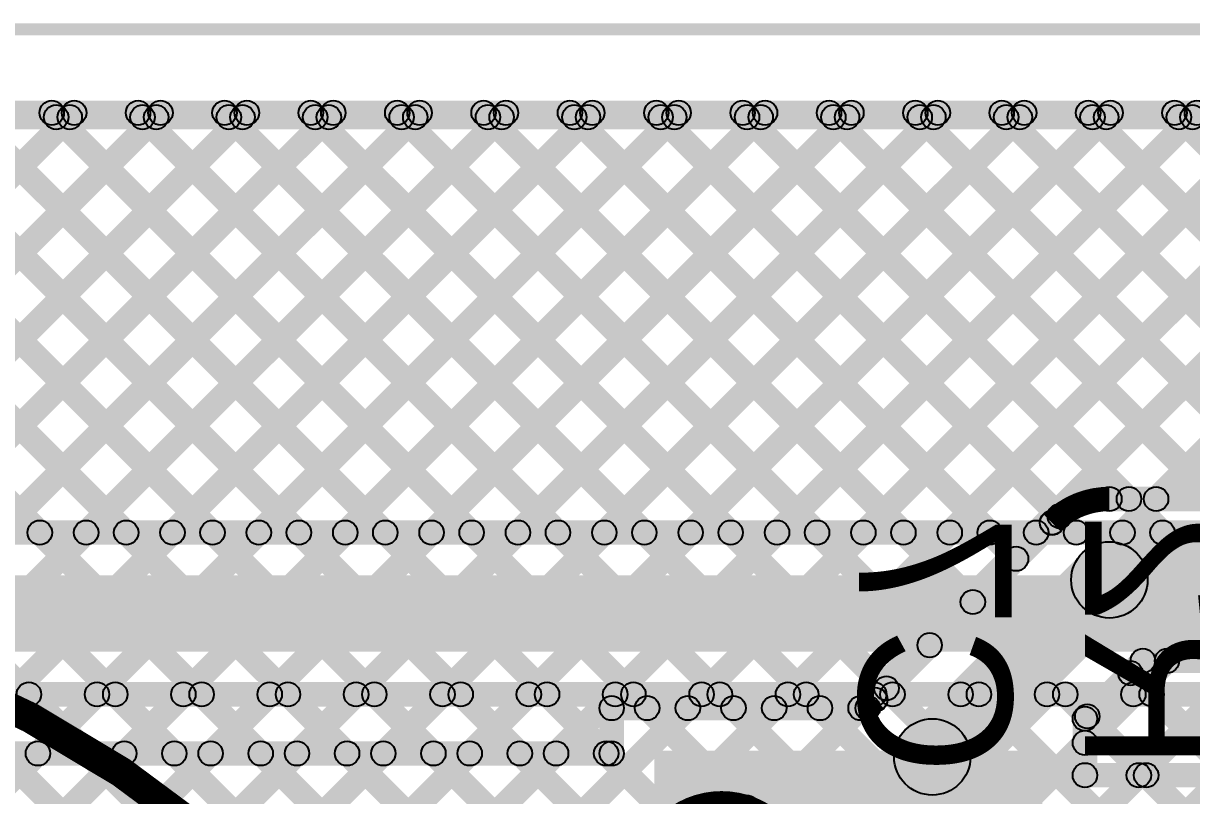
# Model space of a CAD drawing. Header units: millimetres. Extents: x 0 to 5.55, y 0 to 1.02.
# Drawn here: x 1.4253 to 1.8079, y 0.7713 to 1.0243 of the extents above; entities that cross this region are included whole.
import ezdxf

# ---------------------------------------------------------------- set-up
doc = ezdxf.new("R2010")
doc.units = ezdxf.units.MM
doc.header["$MEASUREMENT"] = 0
for name, color, linetype in [('BottomLayer', 5, 'Continuous'), ('BottomOverlay', 54, 'Continuous'), ('Mechanical2', 216, 'Continuous'), ('TopLayer', 1, 'Continuous'), ('TopOverlay', 2, 'Continuous')]:
    doc.layers.add(name, color=color, linetype=linetype)

msp = doc.modelspace()

# ---------------------------------------------------------------- hatches: boundary and pattern name
at = {"layer": 'BottomLayer'}
for points in [[(0.054, 0.991), (0.054, 0.999), (5.502, 0.999), (5.502, 0.991)], [(1.23493, 0.78231), (1.22928, 0.78797), (1.43914, 0.99783), (1.44479, 0.99217)], [(1.23381, 0.99217), (1.23947, 0.99783), (1.44933, 0.78797), (1.44367, 0.78231)], [(1.26322, 0.78231), (1.25756, 0.78797), (1.46742, 0.99783), (1.47308, 0.99217)], [(1.26209, 0.99217), (1.26775, 0.99783), (1.47761, 0.78797), (1.47195, 0.78231)], [(1.2915, 0.78231), (1.28585, 0.78797), (1.4957, 0.99783), (1.50136, 0.99217)], [(1.29038, 0.99217), (1.29604, 0.99783), (1.50589, 0.78797), (1.50024, 0.78231)], [(1.31979, 0.78231), (1.31413, 0.78797), (1.52399, 0.99783), (1.52965, 0.99217)], [(1.31866, 0.99217), (1.32432, 0.99783), (1.53418, 0.78797), (1.52852, 0.78231)], [(1.34807, 0.78231), (1.34241, 0.78797), (1.55227, 0.99783), (1.55793, 0.99217)], [(1.34695, 0.99217), (1.3526, 0.99783), (1.56246, 0.78797), (1.55681, 0.78231)], [(1.37636, 0.78231), (1.3707, 0.78797), (1.58056, 0.99783), (1.58621, 0.99217)], [(1.37523, 0.99217), (1.38089, 0.99783), (1.59075, 0.78797), (1.58509, 0.78231)], [(1.40464, 0.78231), (1.39898, 0.78797), (1.60884, 0.99783), (1.6145, 0.99217)], [(1.40352, 0.99217), (1.40917, 0.99783), (1.61903, 0.78797), (1.61337, 0.78231)], [(1.43292, 0.78231), (1.42727, 0.78797), (1.63713, 0.99783), (1.64278, 0.99217)], [(1.4318, 0.99217), (1.43746, 0.99783), (1.63246, 0.80283), (1.6268, 0.79717)], [(1.46121, 0.78231), (1.45555, 0.78797), (1.66541, 0.99783), (1.67107, 0.99217)], [(1.46008, 0.99217), (1.46574, 0.99783), (1.66074, 0.80283), (1.65508, 0.79717)], [(1.48949, 0.78231), (1.48384, 0.78797), (1.69369, 0.99783), (1.69935, 0.99217)], [(1.48837, 0.99217), (1.49403, 0.99783), (1.68903, 0.80283), (1.68337, 0.79717)], [(1.51778, 0.78231), (1.51212, 0.78797), (1.72198, 0.99783), (1.72764, 0.99217)], [(1.51665, 0.99217), (1.52231, 0.99783), (1.71083, 0.80931), (1.70517, 0.80365)], [(1.54606, 0.78231), (1.54041, 0.78797), (1.75026, 0.99783), (1.75592, 0.99217)], [(1.54494, 0.99217), (1.55059, 0.99783), (1.72497, 0.82345), (1.71932, 0.81779)], [(1.57435, 0.78231), (1.56869, 0.78797), (1.77855, 0.99783), (1.7842, 0.99217)], [(1.57322, 0.99217), (1.57888, 0.99783), (1.73912, 0.83759), (1.73346, 0.83193)], [(1.60263, 0.78231), (1.59697, 0.78797), (1.80683, 0.99783), (1.81249, 0.99217)], [(1.60151, 0.99217), (1.60716, 0.99783), (1.75326, 0.85173), (1.7476, 0.84608)], [(1.62979, 0.99217), (1.63545, 0.99783), (1.76754, 0.86573), (1.76189, 0.86008)], [(1.64577, 0.79717), (1.64012, 0.80283), (1.83512, 0.99783), (1.84077, 0.99217)], [(1.65807, 0.99217), (1.66373, 0.99783), (1.79023, 0.87133), (1.78457, 0.86567)], [(1.67406, 0.79717), (1.6684, 0.80283), (1.8634, 0.99783), (1.86906, 0.99217)], [(1.68636, 0.99217), (1.69202, 0.99783), (1.81852, 0.87133), (1.81286, 0.86567)], [(1.70234, 0.79717), (1.69668, 0.80283), (1.89168, 0.99783), (1.89734, 0.99217)], [(1.71464, 0.99217), (1.7203, 0.99783), (1.8468, 0.87133), (1.84114, 0.86567)], [(1.74293, 0.99217), (1.74858, 0.99783), (1.87508, 0.87133), (1.86943, 0.86567)], [(1.77121, 0.99217), (1.77687, 0.99783), (1.90337, 0.87133), (1.89771, 0.86567)], [(1.79913, 0.86567), (1.79347, 0.87133), (1.91997, 0.99783), (1.92563, 0.99217)], [(1.7995, 0.99217), (1.80515, 0.99783), (1.93165, 0.87133), (1.926, 0.86567)], [(1.781, 0.8645), (1.781, 0.8725), (2.121, 0.8725), (2.121, 0.8645)], [(1.70712, 0.79994), (1.70147, 0.8056), (1.7594, 0.86353), (1.76506, 0.85788)], [(1.781, 0.8295), (1.781, 0.8545), (2.121, 0.8545), (2.121, 0.8295)], [(1.73184, 0.77516), (1.71416, 0.79284), (1.77216, 0.85084), (1.78984, 0.83316)], [(1.79198, 0.8115), (1.79198, 0.8195), (2.11002, 0.8195), (2.11002, 0.8115)], [(1.77583, 0.78581), (1.77017, 0.79146), (1.79704, 0.81833), (1.80269, 0.81267)], [(1.77583, 0.79369), (1.77017, 0.79935), (1.78915, 0.81833), (1.79481, 0.81267)], [(1.79348, 0.77517), (1.78782, 0.78083), (1.82532, 0.81833), (1.83098, 0.81267)], [(1.78508, 0.8086), (1.79073, 0.81426), (1.82416, 0.78083), (1.81851, 0.77517)], [(1.618, 0.796), (1.618, 0.804), (1.70188, 0.804), (1.70188, 0.796)], [(1.622, 0.78514), (1.614, 0.78514), (1.614, 0.8), (1.622, 0.8)], [(1.77093, 0.79446), (1.77659, 0.80012), (1.79588, 0.78083), (1.79022, 0.77517)], [(1.777, 0.778), (1.769, 0.778), (1.769, 0.79652), (1.777, 0.79652)], [(0.807, 0.78114), (0.807, 0.78914), (1.618, 0.78914), (1.618, 0.78114)], [(1.632, 0.718), (1.759, 0.718), (1.759, 0.786), (1.632, 0.786)], [(1.7355, 0.743), (1.7105, 0.743), (1.7105, 0.784), (1.7355, 0.784)], [(1.773, 0.774), (1.773, 0.782), (1.836, 0.782), (1.836, 0.774)]]:
    msp.add_hatch(color=5, dxfattribs=at).paths.add_polyline_path(points)
h = msp.add_hatch(color=5, dxfattribs=at)
edge = h.paths.add_edge_path()
edge.add_arc((1.43463, 0.995), 0.004, 0, 360)
h = msp.add_hatch(color=5, dxfattribs=at)
edge = h.paths.add_edge_path()
edge.add_arc((1.44196, 0.995), 0.004, 0, 360)
h = msp.add_hatch(color=5, dxfattribs=at)
edge = h.paths.add_edge_path()
edge.add_arc((1.46291, 0.995), 0.004, 0, 360)
h = msp.add_hatch(color=5, dxfattribs=at)
edge = h.paths.add_edge_path()
edge.add_arc((1.47025, 0.995), 0.004, 0, 360)
h = msp.add_hatch(color=5, dxfattribs=at)
edge = h.paths.add_edge_path()
edge.add_arc((1.4912, 0.995), 0.004, 0, 360)
h = msp.add_hatch(color=5, dxfattribs=at)
edge = h.paths.add_edge_path()
edge.add_arc((1.49853, 0.995), 0.004, 0, 360)
h = msp.add_hatch(color=5, dxfattribs=at)
edge = h.paths.add_edge_path()
edge.add_arc((1.51948, 0.995), 0.004, 0, 360)
h = msp.add_hatch(color=5, dxfattribs=at)
edge = h.paths.add_edge_path()
edge.add_arc((1.52682, 0.995), 0.004, 0, 360)
h = msp.add_hatch(color=5, dxfattribs=at)
edge = h.paths.add_edge_path()
edge.add_arc((1.54777, 0.995), 0.004, 0, 360)
h = msp.add_hatch(color=5, dxfattribs=at)
edge = h.paths.add_edge_path()
edge.add_arc((1.5551, 0.995), 0.004, 0, 360)
h = msp.add_hatch(color=5, dxfattribs=at)
edge = h.paths.add_edge_path()
edge.add_arc((1.57605, 0.995), 0.004, 0, 360)
h = msp.add_hatch(color=5, dxfattribs=at)
edge = h.paths.add_edge_path()
edge.add_arc((1.58339, 0.995), 0.004, 0, 360)
h = msp.add_hatch(color=5, dxfattribs=at)
edge = h.paths.add_edge_path()
edge.add_arc((1.60433, 0.995), 0.004, 0, 360)
h = msp.add_hatch(color=5, dxfattribs=at)
edge = h.paths.add_edge_path()
edge.add_arc((1.61167, 0.995), 0.004, 0, 360)
h = msp.add_hatch(color=5, dxfattribs=at)
edge = h.paths.add_edge_path()
edge.add_arc((1.63262, 0.995), 0.004, 0, 360)
h = msp.add_hatch(color=5, dxfattribs=at)
edge = h.paths.add_edge_path()
edge.add_arc((1.63995, 0.995), 0.004, 0, 360)
h = msp.add_hatch(color=5, dxfattribs=at)
edge = h.paths.add_edge_path()
edge.add_arc((1.6609, 0.995), 0.004, 0, 360)
h = msp.add_hatch(color=5, dxfattribs=at)
edge = h.paths.add_edge_path()
edge.add_arc((1.66824, 0.995), 0.004, 0, 360)
h = msp.add_hatch(color=5, dxfattribs=at)
edge = h.paths.add_edge_path()
edge.add_arc((1.68919, 0.995), 0.004, 0, 360)
h = msp.add_hatch(color=5, dxfattribs=at)
edge = h.paths.add_edge_path()
edge.add_arc((1.69652, 0.995), 0.004, 0, 360)
h = msp.add_hatch(color=5, dxfattribs=at)
edge = h.paths.add_edge_path()
edge.add_arc((1.71747, 0.995), 0.004, 0, 360)
h = msp.add_hatch(color=5, dxfattribs=at)
edge = h.paths.add_edge_path()
edge.add_arc((1.72481, 0.995), 0.004, 0, 360)
h = msp.add_hatch(color=5, dxfattribs=at)
edge = h.paths.add_edge_path()
edge.add_arc((1.74576, 0.995), 0.004, 0, 360)
h = msp.add_hatch(color=5, dxfattribs=at)
edge = h.paths.add_edge_path()
edge.add_arc((1.75309, 0.995), 0.004, 0, 360)
h = msp.add_hatch(color=5, dxfattribs=at)
edge = h.paths.add_edge_path()
edge.add_arc((1.77404, 0.995), 0.004, 0, 360)
h = msp.add_hatch(color=5, dxfattribs=at)
edge = h.paths.add_edge_path()
edge.add_arc((1.78138, 0.995), 0.004, 0, 360)
h = msp.add_hatch(color=5, dxfattribs=at)
edge = h.paths.add_edge_path()
edge.add_arc((1.80232, 0.995), 0.004, 0, 360)
h = msp.add_hatch(color=5, dxfattribs=at)
edge = h.paths.add_edge_path()
edge.add_arc((1.80966, 0.995), 0.004, 0, 360)
h = msp.add_hatch(color=5, dxfattribs=at)
edge = h.paths.add_edge_path()
edge.add_arc((1.781, 0.8685), 0.004, 0, 360)
h = msp.add_hatch(color=5, dxfattribs=at)
edge = h.paths.add_edge_path()
edge.add_arc((1.781, 0.8685), 0.004, 0, 360)
h = msp.add_hatch(color=5, dxfattribs=at)
edge = h.paths.add_edge_path()
edge.add_arc((1.781, 0.8685), 0.004, 0, 360)
h = msp.add_hatch(color=5, dxfattribs=at)
edge = h.paths.add_edge_path()
edge.add_arc((1.7874, 0.8685), 0.004, 0, 360)
h = msp.add_hatch(color=5, dxfattribs=at)
edge = h.paths.add_edge_path()
edge.add_arc((1.7963, 0.8685), 0.004, 0, 360)
h = msp.add_hatch(color=5, dxfattribs=at)
edge = h.paths.add_edge_path()
edge.add_arc((1.76223, 0.8607), 0.004, 0, 360)
h = msp.add_hatch(color=5, dxfattribs=at)
edge = h.paths.add_edge_path()
edge.add_arc((1.76223, 0.8607), 0.004, 0, 360)
h = msp.add_hatch(color=5, dxfattribs=at)
edge = h.paths.add_edge_path()
edge.add_arc((1.76226, 0.86074), 0.004, 0, 360)
h = msp.add_hatch(color=5, dxfattribs=at)
edge = h.paths.add_edge_path()
edge.add_arc((1.76471, 0.8629), 0.004, 0, 360)
h = msp.add_hatch(color=5, dxfattribs=at)
edge = h.paths.add_edge_path()
edge.add_arc((1.781, 0.842), 0.0125, 0, 360)
h = msp.add_hatch(color=5, dxfattribs=at)
edge = h.paths.add_edge_path()
edge.add_arc((1.781, 0.842), 0.0125, 0, 360)
h = msp.add_hatch(color=5, dxfattribs=at)
edge = h.paths.add_edge_path()
edge.add_arc((1.75043, 0.84891), 0.004, 0, 360)
h = msp.add_hatch(color=5, dxfattribs=at)
edge = h.paths.add_edge_path()
edge.add_arc((1.73629, 0.83476), 0.004, 0, 360)
h = msp.add_hatch(color=5, dxfattribs=at)
edge = h.paths.add_edge_path()
edge.add_arc((1.72214, 0.82062), 0.004, 0, 360)
h = msp.add_hatch(color=5, dxfattribs=at)
edge = h.paths.add_edge_path()
edge.add_arc((1.79198, 0.8155), 0.004, 0, 360)
h = msp.add_hatch(color=5, dxfattribs=at)
edge = h.paths.add_edge_path()
edge.add_arc((1.79198, 0.8155), 0.004, 0, 360)
h = msp.add_hatch(color=5, dxfattribs=at)
edge = h.paths.add_edge_path()
edge.add_arc((1.79987, 0.8155), 0.004, 0, 360)
h = msp.add_hatch(color=5, dxfattribs=at)
edge = h.paths.add_edge_path()
edge.add_arc((1.78791, 0.81143), 0.004, 0, 360)
h = msp.add_hatch(color=5, dxfattribs=at)
edge = h.paths.add_edge_path()
edge.add_arc((1.708, 0.80648), 0.004, 0, 360)
h = msp.add_hatch(color=5, dxfattribs=at)
edge = h.paths.add_edge_path()
edge.add_arc((1.618, 0.8), 0.004, 0, 360)
h = msp.add_hatch(color=5, dxfattribs=at)
edge = h.paths.add_edge_path()
edge.add_arc((1.618, 0.8), 0.004, 0, 360)
h = msp.add_hatch(color=5, dxfattribs=at)
edge = h.paths.add_edge_path()
edge.add_arc((1.62963, 0.8), 0.004, 0, 360)
h = msp.add_hatch(color=5, dxfattribs=at)
edge = h.paths.add_edge_path()
edge.add_arc((1.64294, 0.8), 0.004, 0, 360)
h = msp.add_hatch(color=5, dxfattribs=at)
edge = h.paths.add_edge_path()
edge.add_arc((1.65791, 0.8), 0.004, 0, 360)
h = msp.add_hatch(color=5, dxfattribs=at)
edge = h.paths.add_edge_path()
edge.add_arc((1.67123, 0.8), 0.004, 0, 360)
h = msp.add_hatch(color=5, dxfattribs=at)
edge = h.paths.add_edge_path()
edge.add_arc((1.6862, 0.8), 0.004, 0, 360)
h = msp.add_hatch(color=5, dxfattribs=at)
edge = h.paths.add_edge_path()
edge.add_arc((1.69951, 0.8), 0.004, 0, 360)
h = msp.add_hatch(color=5, dxfattribs=at)
edge = h.paths.add_edge_path()
edge.add_arc((1.70188, 0.8), 0.004, 0, 360)
h = msp.add_hatch(color=5, dxfattribs=at)
edge = h.paths.add_edge_path()
edge.add_arc((1.70188, 0.8), 0.004, 0, 360)
h = msp.add_hatch(color=5, dxfattribs=at)
edge = h.paths.add_edge_path()
edge.add_arc((1.70188, 0.8), 0.004, 0, 360)
h = msp.add_hatch(color=5, dxfattribs=at)
edge = h.paths.add_edge_path()
edge.add_arc((1.70426, 0.80274), 0.004, 0, 360)
h = msp.add_hatch(color=5, dxfattribs=at)
edge = h.paths.add_edge_path()
edge.add_arc((1.7043, 0.80277), 0.004, 0, 360)
h = msp.add_hatch(color=5, dxfattribs=at)
edge = h.paths.add_edge_path()
edge.add_arc((1.7043, 0.80277), 0.004, 0, 360)
h = msp.add_hatch(color=5, dxfattribs=at)
edge = h.paths.add_edge_path()
edge.add_arc((1.773, 0.79652), 0.004, 0, 360)
h = msp.add_hatch(color=5, dxfattribs=at)
edge = h.paths.add_edge_path()
edge.add_arc((1.773, 0.79652), 0.004, 0, 360)
h = msp.add_hatch(color=5, dxfattribs=at)
edge = h.paths.add_edge_path()
edge.add_arc((1.77376, 0.79729), 0.004, 0, 360)
h = msp.add_hatch(color=5, dxfattribs=at)
edge = h.paths.add_edge_path()
edge.add_arc((1.723, 0.784), 0.0125, 0, 360)
h = msp.add_hatch(color=5, dxfattribs=at)
edge = h.paths.add_edge_path()
edge.add_arc((1.723, 0.784), 0.0125, 0, 360)
h = msp.add_hatch(color=5, dxfattribs=at)
edge = h.paths.add_edge_path()
edge.add_arc((1.773, 0.78863), 0.004, 0, 360)
h = msp.add_hatch(color=5, dxfattribs=at)
edge = h.paths.add_edge_path()
edge.add_arc((1.4301, 0.78514), 0.004, 0, 360)
h = msp.add_hatch(color=5, dxfattribs=at)
edge = h.paths.add_edge_path()
edge.add_arc((1.4465, 0.78514), 0.004, 0, 360)
h = msp.add_hatch(color=5, dxfattribs=at)
edge = h.paths.add_edge_path()
edge.add_arc((1.45838, 0.78514), 0.004, 0, 360)
h = msp.add_hatch(color=5, dxfattribs=at)
edge = h.paths.add_edge_path()
edge.add_arc((1.47478, 0.78514), 0.004, 0, 360)
h = msp.add_hatch(color=5, dxfattribs=at)
edge = h.paths.add_edge_path()
edge.add_arc((1.48666, 0.78514), 0.004, 0, 360)
h = msp.add_hatch(color=5, dxfattribs=at)
edge = h.paths.add_edge_path()
edge.add_arc((1.50307, 0.78514), 0.004, 0, 360)
h = msp.add_hatch(color=5, dxfattribs=at)
edge = h.paths.add_edge_path()
edge.add_arc((1.51495, 0.78514), 0.004, 0, 360)
h = msp.add_hatch(color=5, dxfattribs=at)
edge = h.paths.add_edge_path()
edge.add_arc((1.53135, 0.78514), 0.004, 0, 360)
h = msp.add_hatch(color=5, dxfattribs=at)
edge = h.paths.add_edge_path()
edge.add_arc((1.54323, 0.78514), 0.004, 0, 360)
h = msp.add_hatch(color=5, dxfattribs=at)
edge = h.paths.add_edge_path()
edge.add_arc((1.55963, 0.78514), 0.004, 0, 360)
h = msp.add_hatch(color=5, dxfattribs=at)
edge = h.paths.add_edge_path()
edge.add_arc((1.57152, 0.78514), 0.004, 0, 360)
h = msp.add_hatch(color=5, dxfattribs=at)
edge = h.paths.add_edge_path()
edge.add_arc((1.58792, 0.78514), 0.004, 0, 360)
h = msp.add_hatch(color=5, dxfattribs=at)
edge = h.paths.add_edge_path()
edge.add_arc((1.5998, 0.78514), 0.004, 0, 360)
h = msp.add_hatch(color=5, dxfattribs=at)
edge = h.paths.add_edge_path()
edge.add_arc((1.6162, 0.78514), 0.004, 0, 360)
h = msp.add_hatch(color=5, dxfattribs=at)
edge = h.paths.add_edge_path()
edge.add_arc((1.618, 0.78514), 0.004, 0, 360)
h = msp.add_hatch(color=5, dxfattribs=at)
edge = h.paths.add_edge_path()
edge.add_arc((1.618, 0.78514), 0.004, 0, 360)
h = msp.add_hatch(color=5, dxfattribs=at)
edge = h.paths.add_edge_path()
edge.add_arc((1.773, 0.778), 0.004, 0, 360)
h = msp.add_hatch(color=5, dxfattribs=at)
edge = h.paths.add_edge_path()
edge.add_arc((1.773, 0.778), 0.004, 0, 360)
h = msp.add_hatch(color=5, dxfattribs=at)
edge = h.paths.add_edge_path()
edge.add_arc((1.79065, 0.778), 0.004, 0, 360)
h = msp.add_hatch(color=5, dxfattribs=at)
edge = h.paths.add_edge_path()
edge.add_arc((1.79305, 0.778), 0.004, 0, 360)
at = {"layer": 'Mechanical2'}
msp.add_hatch(color=216, dxfattribs=at).paths.add_polyline_path([(0.00012, 1.02036), (0.00012, 1.0243), (5.5513, 1.0243), (5.5513, 1.02036)])
at = {"layer": 'TopLayer'}
for points in [[(0.055, 0.98957), (0.055, 0.99757), (5.503, 0.99757), (5.503, 0.98957)], [(1.1958, 0.74318), (1.19014, 0.74883), (1.4377, 0.9964), (1.44336, 0.99074)], [(1.22408, 0.74318), (1.21843, 0.74883), (1.46599, 0.9964), (1.47164, 0.99074)], [(1.29181, 0.99074), (1.29747, 0.9964), (1.43354, 0.86033), (1.42788, 0.85467)], [(1.3201, 0.99074), (1.32575, 0.9964), (1.46182, 0.86033), (1.45616, 0.85467)], [(1.34838, 0.99074), (1.35404, 0.9964), (1.4901, 0.86033), (1.48445, 0.85467)], [(1.36386, 0.85467), (1.3582, 0.86033), (1.49427, 0.9964), (1.49993, 0.99074)], [(1.37666, 0.99074), (1.38232, 0.9964), (1.51839, 0.86033), (1.51273, 0.85467)], [(1.39215, 0.85467), (1.38649, 0.86033), (1.52256, 0.9964), (1.52821, 0.99074)], [(1.40495, 0.99074), (1.41061, 0.9964), (1.54667, 0.86033), (1.54102, 0.85467)], [(1.42043, 0.85467), (1.41477, 0.86033), (1.55084, 0.9964), (1.5565, 0.99074)], [(1.43323, 0.99074), (1.43889, 0.9964), (1.57496, 0.86033), (1.5693, 0.85467)], [(1.44871, 0.85467), (1.44306, 0.86033), (1.57913, 0.9964), (1.58478, 0.99074)], [(1.46152, 0.99074), (1.46717, 0.9964), (1.60324, 0.86033), (1.59758, 0.85467)], [(1.477, 0.85467), (1.47134, 0.86033), (1.60741, 0.9964), (1.61307, 0.99074)], [(1.4898, 0.99074), (1.49546, 0.9964), (1.63153, 0.86033), (1.62587, 0.85467)], [(1.50528, 0.85467), (1.49963, 0.86033), (1.63569, 0.9964), (1.64135, 0.99074)], [(1.51809, 0.99074), (1.52374, 0.9964), (1.65981, 0.86033), (1.65415, 0.85467)], [(1.53357, 0.85467), (1.52791, 0.86033), (1.66398, 0.9964), (1.66963, 0.99074)], [(1.54637, 0.99074), (1.55203, 0.9964), (1.68809, 0.86033), (1.68244, 0.85467)], [(1.56185, 0.85467), (1.55619, 0.86033), (1.69226, 0.9964), (1.69792, 0.99074)], [(1.57465, 0.99074), (1.58031, 0.9964), (1.71638, 0.86033), (1.71072, 0.85467)], [(1.59014, 0.85467), (1.58448, 0.86033), (1.72055, 0.9964), (1.7262, 0.99074)], [(1.60294, 0.99074), (1.6086, 0.9964), (1.74466, 0.86033), (1.73901, 0.85467)], [(1.61842, 0.85467), (1.61276, 0.86033), (1.74883, 0.9964), (1.75449, 0.99074)], [(1.63122, 0.99074), (1.63688, 0.9964), (1.77295, 0.86033), (1.76729, 0.85467)], [(1.6467, 0.85467), (1.64105, 0.86033), (1.77712, 0.9964), (1.78277, 0.99074)], [(1.65951, 0.99074), (1.66516, 0.9964), (1.80123, 0.86033), (1.79557, 0.85467)], [(1.67499, 0.85467), (1.66933, 0.86033), (1.8054, 0.9964), (1.81106, 0.99074)], [(1.68779, 0.99074), (1.69345, 0.9964), (1.82952, 0.86033), (1.82386, 0.85467)], [(1.70327, 0.85467), (1.69762, 0.86033), (1.83368, 0.9964), (1.83934, 0.99074)], [(1.71608, 0.99074), (1.72173, 0.9964), (1.8578, 0.86033), (1.85214, 0.85467)], [(1.73156, 0.85467), (1.7259, 0.86033), (1.86197, 0.9964), (1.86763, 0.99074)], [(1.74436, 0.99074), (1.75002, 0.9964), (1.88608, 0.86033), (1.88043, 0.85467)], [(1.75984, 0.85467), (1.75418, 0.86033), (1.89025, 0.9964), (1.89591, 0.99074)], [(1.77264, 0.99074), (1.7783, 0.9964), (1.91437, 0.86033), (1.90871, 0.85467)], [(1.78813, 0.85467), (1.78247, 0.86033), (1.91854, 0.9964), (1.92419, 0.99074)], [(1.80093, 0.99074), (1.80659, 0.9964), (1.94265, 0.86033), (1.937, 0.85467)], [(1.352, 0.8535), (1.352, 0.8615), (2.664, 0.8615), (2.664, 0.8535)], [(1.352, 0.8185), (1.352, 0.8435), (2.664, 0.8435), (2.664, 0.8185)], [(1.31033, 0.63144), (1.30468, 0.6371), (1.47491, 0.80733), (1.48057, 0.80167)], [(1.31783, 0.55409), (1.31218, 0.55974), (1.55976, 0.80733), (1.56542, 0.80167)], [(1.31783, 0.58237), (1.31218, 0.58803), (1.53148, 0.80733), (1.53714, 0.80167)], [(1.31783, 0.61065), (1.31218, 0.61631), (1.50319, 0.80733), (1.50885, 0.80167)], [(1.31783, 0.66722), (1.31218, 0.67288), (1.44663, 0.80733), (1.45228, 0.80167)], [(1.36298, 0.8005), (1.36298, 0.8085), (2.65302, 0.8085), (2.65302, 0.8005)], [(1.4007, 0.60867), (1.39505, 0.61433), (1.58805, 0.80733), (1.5937, 0.80167)], [(1.39603, 0.80167), (1.40168, 0.80733), (1.84568, 0.36333), (1.84003, 0.35767)], [(1.42899, 0.60867), (1.42333, 0.61433), (1.61633, 0.80733), (1.62199, 0.80167)], [(1.42431, 0.80167), (1.42997, 0.80733), (1.87397, 0.36333), (1.86831, 0.35767)], [(1.45727, 0.60867), (1.45162, 0.61433), (1.64462, 0.80733), (1.65027, 0.80167)], [(1.45259, 0.80167), (1.45825, 0.80733), (1.90225, 0.36333), (1.89659, 0.35767)], [(1.48556, 0.60867), (1.4799, 0.61433), (1.6729, 0.80733), (1.67856, 0.80167)], [(1.48088, 0.80167), (1.48654, 0.80733), (1.93054, 0.36333), (1.92488, 0.35767)], [(1.50916, 0.80167), (1.51482, 0.80733), (1.95882, 0.36333), (1.95316, 0.35767)], [(1.53361, 0.57187), (1.52795, 0.57753), (1.75775, 0.80733), (1.76341, 0.80167)], [(1.53745, 0.80167), (1.5431, 0.80733), (1.73748, 0.61295), (1.73183, 0.60729)], [(1.54775, 0.55773), (1.54209, 0.56338), (1.78604, 0.80733), (1.79169, 0.80167)], [(1.56189, 0.54358), (1.55624, 0.54924), (1.81432, 0.80733), (1.81998, 0.80167)], [(1.56573, 0.80167), (1.57139, 0.80733), (1.63108, 0.74764), (1.62542, 0.74198)], [(1.57603, 0.52944), (1.57038, 0.5351), (1.84261, 0.80733), (1.84826, 0.80167)], [(1.59402, 0.80167), (1.59967, 0.80733), (1.64088, 0.76612), (1.63522, 0.76047)], [(1.6223, 0.80167), (1.62796, 0.80733), (1.66496, 0.77032), (1.6593, 0.76467)], [(1.65058, 0.80167), (1.65624, 0.80733), (2.10024, 0.36333), (2.09458, 0.35767)], [(1.66841, 0.76324), (1.66275, 0.7689), (1.70118, 0.80733), (1.70684, 0.80167)], [(1.68143, 0.74798), (1.67577, 0.75363), (1.72947, 0.80733), (1.73513, 0.80167)], [(1.67887, 0.80167), (1.68453, 0.80733), (2.12853, 0.36333), (2.12287, 0.35767)], [(1.70715, 0.80167), (1.71281, 0.80733), (2.15681, 0.36333), (2.15115, 0.35767)], [(1.73544, 0.80167), (1.74109, 0.80733), (2.18509, 0.36333), (2.17944, 0.35767)], [(1.76372, 0.80167), (1.76938, 0.80733), (2.21338, 0.36333), (2.20772, 0.35767)], [(1.79201, 0.80167), (1.79766, 0.80733), (2.24166, 0.36333), (2.23601, 0.35767)]]:
    msp.add_hatch(color=1, dxfattribs=at).paths.add_polyline_path(points)
h = msp.add_hatch(color=1, dxfattribs=at)
edge = h.paths.add_edge_path()
edge.add_arc((1.43606, 0.99357), 0.004, 0, 360)
h = msp.add_hatch(color=1, dxfattribs=at)
edge = h.paths.add_edge_path()
edge.add_arc((1.44053, 0.99357), 0.004, 0, 360)
h = msp.add_hatch(color=1, dxfattribs=at)
edge = h.paths.add_edge_path()
edge.add_arc((1.46435, 0.99357), 0.004, 0, 360)
h = msp.add_hatch(color=1, dxfattribs=at)
edge = h.paths.add_edge_path()
edge.add_arc((1.46882, 0.99357), 0.004, 0, 360)
h = msp.add_hatch(color=1, dxfattribs=at)
edge = h.paths.add_edge_path()
edge.add_arc((1.49263, 0.99357), 0.004, 0, 360)
h = msp.add_hatch(color=1, dxfattribs=at)
edge = h.paths.add_edge_path()
edge.add_arc((1.4971, 0.99357), 0.004, 0, 360)
h = msp.add_hatch(color=1, dxfattribs=at)
edge = h.paths.add_edge_path()
edge.add_arc((1.52091, 0.99357), 0.004, 0, 360)
h = msp.add_hatch(color=1, dxfattribs=at)
edge = h.paths.add_edge_path()
edge.add_arc((1.52538, 0.99357), 0.004, 0, 360)
h = msp.add_hatch(color=1, dxfattribs=at)
edge = h.paths.add_edge_path()
edge.add_arc((1.5492, 0.99357), 0.004, 0, 360)
h = msp.add_hatch(color=1, dxfattribs=at)
edge = h.paths.add_edge_path()
edge.add_arc((1.55367, 0.99357), 0.004, 0, 360)
h = msp.add_hatch(color=1, dxfattribs=at)
edge = h.paths.add_edge_path()
edge.add_arc((1.57748, 0.99357), 0.004, 0, 360)
h = msp.add_hatch(color=1, dxfattribs=at)
edge = h.paths.add_edge_path()
edge.add_arc((1.58195, 0.99357), 0.004, 0, 360)
h = msp.add_hatch(color=1, dxfattribs=at)
edge = h.paths.add_edge_path()
edge.add_arc((1.60577, 0.99357), 0.004, 0, 360)
h = msp.add_hatch(color=1, dxfattribs=at)
edge = h.paths.add_edge_path()
edge.add_arc((1.61024, 0.99357), 0.004, 0, 360)
h = msp.add_hatch(color=1, dxfattribs=at)
edge = h.paths.add_edge_path()
edge.add_arc((1.63405, 0.99357), 0.004, 0, 360)
h = msp.add_hatch(color=1, dxfattribs=at)
edge = h.paths.add_edge_path()
edge.add_arc((1.63852, 0.99357), 0.004, 0, 360)
h = msp.add_hatch(color=1, dxfattribs=at)
edge = h.paths.add_edge_path()
edge.add_arc((1.66234, 0.99357), 0.004, 0, 360)
h = msp.add_hatch(color=1, dxfattribs=at)
edge = h.paths.add_edge_path()
edge.add_arc((1.66681, 0.99357), 0.004, 0, 360)
h = msp.add_hatch(color=1, dxfattribs=at)
edge = h.paths.add_edge_path()
edge.add_arc((1.69062, 0.99357), 0.004, 0, 360)
h = msp.add_hatch(color=1, dxfattribs=at)
edge = h.paths.add_edge_path()
edge.add_arc((1.69509, 0.99357), 0.004, 0, 360)
h = msp.add_hatch(color=1, dxfattribs=at)
edge = h.paths.add_edge_path()
edge.add_arc((1.7189, 0.99357), 0.004, 0, 360)
h = msp.add_hatch(color=1, dxfattribs=at)
edge = h.paths.add_edge_path()
edge.add_arc((1.72338, 0.99357), 0.004, 0, 360)
h = msp.add_hatch(color=1, dxfattribs=at)
edge = h.paths.add_edge_path()
edge.add_arc((1.74719, 0.99357), 0.004, 0, 360)
h = msp.add_hatch(color=1, dxfattribs=at)
edge = h.paths.add_edge_path()
edge.add_arc((1.75166, 0.99357), 0.004, 0, 360)
h = msp.add_hatch(color=1, dxfattribs=at)
edge = h.paths.add_edge_path()
edge.add_arc((1.77547, 0.99357), 0.004, 0, 360)
h = msp.add_hatch(color=1, dxfattribs=at)
edge = h.paths.add_edge_path()
edge.add_arc((1.77994, 0.99357), 0.004, 0, 360)
h = msp.add_hatch(color=1, dxfattribs=at)
edge = h.paths.add_edge_path()
edge.add_arc((1.80376, 0.99357), 0.004, 0, 360)
h = msp.add_hatch(color=1, dxfattribs=at)
edge = h.paths.add_edge_path()
edge.add_arc((1.80823, 0.99357), 0.004, 0, 360)
h = msp.add_hatch(color=1, dxfattribs=at)
edge = h.paths.add_edge_path()
edge.add_arc((1.43071, 0.8575), 0.004, 0, 360)
h = msp.add_hatch(color=1, dxfattribs=at)
edge = h.paths.add_edge_path()
edge.add_arc((1.44589, 0.8575), 0.004, 0, 360)
h = msp.add_hatch(color=1, dxfattribs=at)
edge = h.paths.add_edge_path()
edge.add_arc((1.45899, 0.8575), 0.004, 0, 360)
h = msp.add_hatch(color=1, dxfattribs=at)
edge = h.paths.add_edge_path()
edge.add_arc((1.47417, 0.8575), 0.004, 0, 360)
h = msp.add_hatch(color=1, dxfattribs=at)
edge = h.paths.add_edge_path()
edge.add_arc((1.48728, 0.8575), 0.004, 0, 360)
h = msp.add_hatch(color=1, dxfattribs=at)
edge = h.paths.add_edge_path()
edge.add_arc((1.50245, 0.8575), 0.004, 0, 360)
h = msp.add_hatch(color=1, dxfattribs=at)
edge = h.paths.add_edge_path()
edge.add_arc((1.51556, 0.8575), 0.004, 0, 360)
h = msp.add_hatch(color=1, dxfattribs=at)
edge = h.paths.add_edge_path()
edge.add_arc((1.53074, 0.8575), 0.004, 0, 360)
h = msp.add_hatch(color=1, dxfattribs=at)
edge = h.paths.add_edge_path()
edge.add_arc((1.54384, 0.8575), 0.004, 0, 360)
h = msp.add_hatch(color=1, dxfattribs=at)
edge = h.paths.add_edge_path()
edge.add_arc((1.55902, 0.8575), 0.004, 0, 360)
h = msp.add_hatch(color=1, dxfattribs=at)
edge = h.paths.add_edge_path()
edge.add_arc((1.57213, 0.8575), 0.004, 0, 360)
h = msp.add_hatch(color=1, dxfattribs=at)
edge = h.paths.add_edge_path()
edge.add_arc((1.58731, 0.8575), 0.004, 0, 360)
h = msp.add_hatch(color=1, dxfattribs=at)
edge = h.paths.add_edge_path()
edge.add_arc((1.60041, 0.8575), 0.004, 0, 360)
h = msp.add_hatch(color=1, dxfattribs=at)
edge = h.paths.add_edge_path()
edge.add_arc((1.61559, 0.8575), 0.004, 0, 360)
h = msp.add_hatch(color=1, dxfattribs=at)
edge = h.paths.add_edge_path()
edge.add_arc((1.6287, 0.8575), 0.004, 0, 360)
h = msp.add_hatch(color=1, dxfattribs=at)
edge = h.paths.add_edge_path()
edge.add_arc((1.64388, 0.8575), 0.004, 0, 360)
h = msp.add_hatch(color=1, dxfattribs=at)
edge = h.paths.add_edge_path()
edge.add_arc((1.65698, 0.8575), 0.004, 0, 360)
h = msp.add_hatch(color=1, dxfattribs=at)
edge = h.paths.add_edge_path()
edge.add_arc((1.67216, 0.8575), 0.004, 0, 360)
h = msp.add_hatch(color=1, dxfattribs=at)
edge = h.paths.add_edge_path()
edge.add_arc((1.68527, 0.8575), 0.004, 0, 360)
h = msp.add_hatch(color=1, dxfattribs=at)
edge = h.paths.add_edge_path()
edge.add_arc((1.70044, 0.8575), 0.004, 0, 360)
h = msp.add_hatch(color=1, dxfattribs=at)
edge = h.paths.add_edge_path()
edge.add_arc((1.71355, 0.8575), 0.004, 0, 360)
h = msp.add_hatch(color=1, dxfattribs=at)
edge = h.paths.add_edge_path()
edge.add_arc((1.72873, 0.8575), 0.004, 0, 360)
h = msp.add_hatch(color=1, dxfattribs=at)
edge = h.paths.add_edge_path()
edge.add_arc((1.74183, 0.8575), 0.004, 0, 360)
h = msp.add_hatch(color=1, dxfattribs=at)
edge = h.paths.add_edge_path()
edge.add_arc((1.75701, 0.8575), 0.004, 0, 360)
h = msp.add_hatch(color=1, dxfattribs=at)
edge = h.paths.add_edge_path()
edge.add_arc((1.77012, 0.8575), 0.004, 0, 360)
h = msp.add_hatch(color=1, dxfattribs=at)
edge = h.paths.add_edge_path()
edge.add_arc((1.7853, 0.8575), 0.004, 0, 360)
h = msp.add_hatch(color=1, dxfattribs=at)
edge = h.paths.add_edge_path()
edge.add_arc((1.7984, 0.8575), 0.004, 0, 360)
h = msp.add_hatch(color=1, dxfattribs=at)
edge = h.paths.add_edge_path()
edge.add_arc((1.42714, 0.8045), 0.004, 0, 360)
h = msp.add_hatch(color=1, dxfattribs=at)
edge = h.paths.add_edge_path()
edge.add_arc((1.44945, 0.8045), 0.004, 0, 360)
h = msp.add_hatch(color=1, dxfattribs=at)
edge = h.paths.add_edge_path()
edge.add_arc((1.45542, 0.8045), 0.004, 0, 360)
h = msp.add_hatch(color=1, dxfattribs=at)
edge = h.paths.add_edge_path()
edge.add_arc((1.47774, 0.8045), 0.004, 0, 360)
h = msp.add_hatch(color=1, dxfattribs=at)
edge = h.paths.add_edge_path()
edge.add_arc((1.48371, 0.8045), 0.004, 0, 360)
h = msp.add_hatch(color=1, dxfattribs=at)
edge = h.paths.add_edge_path()
edge.add_arc((1.50602, 0.8045), 0.004, 0, 360)
h = msp.add_hatch(color=1, dxfattribs=at)
edge = h.paths.add_edge_path()
edge.add_arc((1.51199, 0.8045), 0.004, 0, 360)
h = msp.add_hatch(color=1, dxfattribs=at)
edge = h.paths.add_edge_path()
edge.add_arc((1.53431, 0.8045), 0.004, 0, 360)
h = msp.add_hatch(color=1, dxfattribs=at)
edge = h.paths.add_edge_path()
edge.add_arc((1.54028, 0.8045), 0.004, 0, 360)
h = msp.add_hatch(color=1, dxfattribs=at)
edge = h.paths.add_edge_path()
edge.add_arc((1.56259, 0.8045), 0.004, 0, 360)
h = msp.add_hatch(color=1, dxfattribs=at)
edge = h.paths.add_edge_path()
edge.add_arc((1.56856, 0.8045), 0.004, 0, 360)
h = msp.add_hatch(color=1, dxfattribs=at)
edge = h.paths.add_edge_path()
edge.add_arc((1.59088, 0.8045), 0.004, 0, 360)
h = msp.add_hatch(color=1, dxfattribs=at)
edge = h.paths.add_edge_path()
edge.add_arc((1.59684, 0.8045), 0.004, 0, 360)
h = msp.add_hatch(color=1, dxfattribs=at)
edge = h.paths.add_edge_path()
edge.add_arc((1.61916, 0.8045), 0.004, 0, 360)
h = msp.add_hatch(color=1, dxfattribs=at)
edge = h.paths.add_edge_path()
edge.add_arc((1.62513, 0.8045), 0.004, 0, 360)
h = msp.add_hatch(color=1, dxfattribs=at)
edge = h.paths.add_edge_path()
edge.add_arc((1.64744, 0.8045), 0.004, 0, 360)
h = msp.add_hatch(color=1, dxfattribs=at)
edge = h.paths.add_edge_path()
edge.add_arc((1.65341, 0.8045), 0.004, 0, 360)
h = msp.add_hatch(color=1, dxfattribs=at)
edge = h.paths.add_edge_path()
edge.add_arc((1.67573, 0.8045), 0.004, 0, 360)
h = msp.add_hatch(color=1, dxfattribs=at)
edge = h.paths.add_edge_path()
edge.add_arc((1.6817, 0.8045), 0.004, 0, 360)
h = msp.add_hatch(color=1, dxfattribs=at)
edge = h.paths.add_edge_path()
edge.add_arc((1.70401, 0.8045), 0.004, 0, 360)
h = msp.add_hatch(color=1, dxfattribs=at)
edge = h.paths.add_edge_path()
edge.add_arc((1.70998, 0.8045), 0.004, 0, 360)
h = msp.add_hatch(color=1, dxfattribs=at)
edge = h.paths.add_edge_path()
edge.add_arc((1.7323, 0.8045), 0.004, 0, 360)
h = msp.add_hatch(color=1, dxfattribs=at)
edge = h.paths.add_edge_path()
edge.add_arc((1.73827, 0.8045), 0.004, 0, 360)
h = msp.add_hatch(color=1, dxfattribs=at)
edge = h.paths.add_edge_path()
edge.add_arc((1.76058, 0.8045), 0.004, 0, 360)
h = msp.add_hatch(color=1, dxfattribs=at)
edge = h.paths.add_edge_path()
edge.add_arc((1.76655, 0.8045), 0.004, 0, 360)
h = msp.add_hatch(color=1, dxfattribs=at)
edge = h.paths.add_edge_path()
edge.add_arc((1.78887, 0.8045), 0.004, 0, 360)
h = msp.add_hatch(color=1, dxfattribs=at)
edge = h.paths.add_edge_path()
edge.add_arc((1.79483, 0.8045), 0.004, 0, 360)
h = msp.add_hatch(color=1, dxfattribs=at)
edge = h.paths.add_edge_path()
edge.add_arc((1.66213, 0.7675), 0.004, 0, 360)

# ---------------------------------------------------------------- linework, layer by layer
at = {"layer": 'BottomLayer', "const_width": 0.008}
for points in [[(1.76223, 0.8607, -0.199375), (1.781, 0.8685)], [(1.76226, 0.86074, -0.198912), (1.781, 0.8685)], [(1.70188, 0.8, -0.034752), (1.7043, 0.80277)], [(1.70188, 0.8, -0.034306), (1.70426, 0.80274)]]:
    msp.add_lwpolyline(points, format="xyb", dxfattribs=at)
at = {"layer": 'BottomLayer'}
for centre, radius in [((1.43463, 0.995), 0.004), ((1.44196, 0.995), 0.004), ((1.46291, 0.995), 0.004), ((1.47025, 0.995), 0.004), ((1.4912, 0.995), 0.004), ((1.49853, 0.995), 0.004), ((1.51948, 0.995), 0.004), ((1.52682, 0.995), 0.004), ((1.54777, 0.995), 0.004), ((1.5551, 0.995), 0.004), ((1.57605, 0.995), 0.004), ((1.58339, 0.995), 0.004), ((1.60433, 0.995), 0.004), ((1.61167, 0.995), 0.004), ((1.63262, 0.995), 0.004), ((1.63995, 0.995), 0.004), ((1.6609, 0.995), 0.004), ((1.66824, 0.995), 0.004), ((1.68919, 0.995), 0.004), ((1.69652, 0.995), 0.004), ((1.71747, 0.995), 0.004), ((1.72481, 0.995), 0.004), ((1.74576, 0.995), 0.004), ((1.75309, 0.995), 0.004), ((1.77404, 0.995), 0.004), ((1.78138, 0.995), 0.004), ((1.80232, 0.995), 0.004), ((1.80966, 0.995), 0.004), ((1.781, 0.8685), 0.004), ((1.781, 0.8685), 0.004), ((1.781, 0.8685), 0.004), ((1.7874, 0.8685), 0.004), ((1.7963, 0.8685), 0.004), ((1.76223, 0.8607), 0.004), ((1.76223, 0.8607), 0.004), ((1.76226, 0.86074), 0.004), ((1.76471, 0.8629), 0.004), ((1.781, 0.842), 0.0125), ((1.781, 0.842), 0.0125), ((1.75043, 0.84891), 0.004), ((1.73629, 0.83476), 0.004), ((1.72214, 0.82062), 0.004), ((1.79198, 0.8155), 0.004), ((1.79198, 0.8155), 0.004), ((1.79987, 0.8155), 0.004), ((1.78791, 0.81143), 0.004), ((1.708, 0.80648), 0.004), ((1.618, 0.8), 0.004), ((1.618, 0.8), 0.004), ((1.62963, 0.8), 0.004), ((1.64294, 0.8), 0.004), ((1.65791, 0.8), 0.004), ((1.67123, 0.8), 0.004), ((1.6862, 0.8), 0.004), ((1.69951, 0.8), 0.004), ((1.70188, 0.8), 0.004), ((1.70188, 0.8), 0.004), ((1.70188, 0.8), 0.004), ((1.70426, 0.80274), 0.004), ((1.7043, 0.80277), 0.004), ((1.7043, 0.80277), 0.004), ((1.773, 0.79652), 0.004), ((1.773, 0.79652), 0.004), ((1.77376, 0.79729), 0.004), ((1.723, 0.784), 0.0125), ((1.723, 0.784), 0.0125), ((1.773, 0.78863), 0.004), ((1.4301, 0.78514), 0.004), ((1.4465, 0.78514), 0.004), ((1.45838, 0.78514), 0.004), ((1.47478, 0.78514), 0.004), ((1.48666, 0.78514), 0.004), ((1.50307, 0.78514), 0.004), ((1.51495, 0.78514), 0.004), ((1.53135, 0.78514), 0.004), ((1.54323, 0.78514), 0.004), ((1.55963, 0.78514), 0.004), ((1.57152, 0.78514), 0.004), ((1.58792, 0.78514), 0.004), ((1.5998, 0.78514), 0.004), ((1.6162, 0.78514), 0.004), ((1.618, 0.78514), 0.004), ((1.618, 0.78514), 0.004), ((1.773, 0.778), 0.004), ((1.773, 0.778), 0.004), ((1.79065, 0.778), 0.004), ((1.79305, 0.778), 0.004)]:
    msp.add_circle(centre, radius, dxfattribs=at)
at = {"layer": 'TopLayer', "const_width": 0.008}
msp.add_lwpolyline([(1.67981, 0.743, 1), (1.62819, 0.743, 1)], format="xyb", close=True, dxfattribs=at)
at = {"layer": 'TopLayer'}
for centre in [(1.43606, 0.99357), (1.44053, 0.99357), (1.46435, 0.99357), (1.46882, 0.99357), (1.49263, 0.99357), (1.4971, 0.99357), (1.52091, 0.99357), (1.52538, 0.99357), (1.5492, 0.99357), (1.55367, 0.99357), (1.57748, 0.99357), (1.58195, 0.99357), (1.60577, 0.99357), (1.61024, 0.99357), (1.63405, 0.99357), (1.63852, 0.99357), (1.66234, 0.99357), (1.66681, 0.99357), (1.69062, 0.99357), (1.69509, 0.99357), (1.7189, 0.99357), (1.72338, 0.99357), (1.74719, 0.99357), (1.75166, 0.99357), (1.77547, 0.99357), (1.77994, 0.99357), (1.80376, 0.99357), (1.80823, 0.99357), (1.43071, 0.8575), (1.44589, 0.8575), (1.45899, 0.8575), (1.47417, 0.8575), (1.48728, 0.8575), (1.50245, 0.8575), (1.51556, 0.8575), (1.53074, 0.8575), (1.54384, 0.8575), (1.55902, 0.8575), (1.57213, 0.8575), (1.58731, 0.8575), (1.60041, 0.8575), (1.61559, 0.8575), (1.6287, 0.8575), (1.64388, 0.8575), (1.65698, 0.8575), (1.67216, 0.8575), (1.68527, 0.8575), (1.70044, 0.8575), (1.71355, 0.8575), (1.72873, 0.8575), (1.74183, 0.8575), (1.75701, 0.8575), (1.77012, 0.8575), (1.7853, 0.8575), (1.7984, 0.8575), (1.42714, 0.8045), (1.44945, 0.8045), (1.45542, 0.8045), (1.47774, 0.8045), (1.48371, 0.8045), (1.50602, 0.8045), (1.51199, 0.8045), (1.53431, 0.8045), (1.54028, 0.8045), (1.56259, 0.8045), (1.56856, 0.8045), (1.59088, 0.8045), (1.59684, 0.8045), (1.61916, 0.8045), (1.62513, 0.8045), (1.64744, 0.8045), (1.65341, 0.8045), (1.67573, 0.8045), (1.6817, 0.8045), (1.70401, 0.8045), (1.70998, 0.8045), (1.7323, 0.8045), (1.73827, 0.8045), (1.76058, 0.8045), (1.76655, 0.8045), (1.78887, 0.8045), (1.79483, 0.8045), (1.66213, 0.7675)]:
    msp.add_circle(centre, 0.004, dxfattribs=at)
at = {"layer": 'TopOverlay', "const_width": 0.01}
msp.add_lwpolyline([(1.61486, 0.4844, 1), (0.9062, 0.4844, 1)], format="xyb", close=True, dxfattribs=at)

# ---------------------------------------------------------------- texts
at = {"layer": 'BottomOverlay', "text_generation_flag": 2}
for s, p in [('R2', (1.773, 0.779)), ('C7', (1.699, 0.778))]:
    msp.add_text(s, height=0.05, rotation=270, dxfattribs=at).set_placement(p)

doc.saveas('drawing.dxf')
